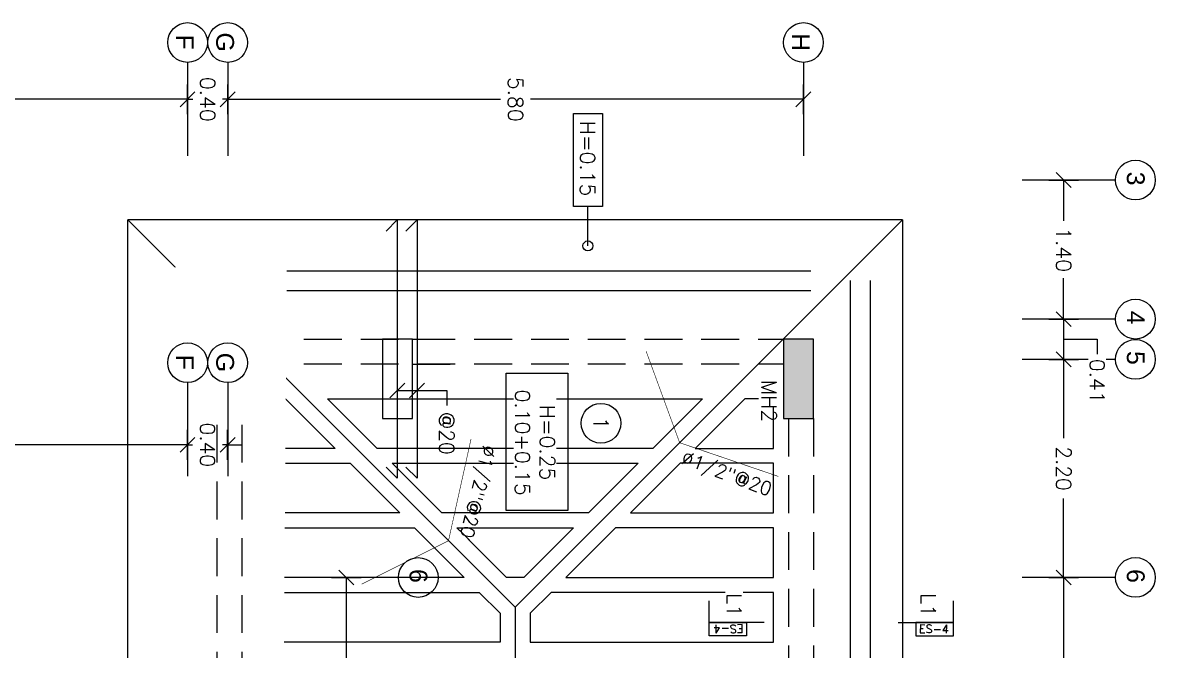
# Model space of a CAD drawing. Header units: metres. Extents: x -44 to 358, y -246 to 48.
# Drawn here: x 160.66 to 172.06, y -188.57 to -182.25 of the extents above; entities that cross this region are included whole.
import ezdxf
from ezdxf.enums import TextEntityAlignment as Align

# ---------------------------------------------------------------- set-up
doc = ezdxf.new("R2010")
doc.units = ezdxf.units.M
doc.header["$LTSCALE"] = 0.3
doc.header["$PDMODE"] = 3
doc.linetypes.add('Grid Line 1_2_', pattern=[22.225, 12.7, -3.175, 3.175, -3.175])
doc.linetypes.add('HIDDEN', pattern=[9.525, 6.35, -3.175])
for name, color, linetype, lineweight in [('0-S-GRID', 1, 'Continuous', 9), ('0-S-GRID-IDEN', 1, 'Continuous', 9), ('BOVEDILLA', 8, 'Continuous', 5), ('Columnas', 7, 'Continuous', 18), ('VIGAS', 1, 'HIDDEN', 15)]:
    doc.layers.add(name, color=color, linetype=linetype, lineweight=lineweight)
for name, color, linetype in [('ACERO', 5, 'Continuous'), ('BP', 3, 'Continuous'), ('DIMCOL', 4, 'Continuous'), ('DIMTEXTO', 4, 'Continuous'), ('HATCH', 8, 'Continuous'), ('REBAR', 5, 'Continuous'), ('TEXTOS', 4, 'Continuous')]:
    doc.layers.add(name, color=color, linetype=linetype)
doc.styles.add('Arial_2', font='arial.ttf', dxfattribs={"height": 0.2})
doc.styles.add('SMPLEX', font='simplex.shx')
doc.dimstyles.new('DIM-50', dxfattribs={"dimscale": 0.5, "dimtxt": 0.2, "dimasz": 0.2, "dimexe": 0.2, "dimexo": 0.2, "dimgap": 0.1, "dimtad": 0, "dimtih": 1, "dimtoh": 1, "dimzin": 0, "dimdsep": 46, "dimtxsty": 'SMPLEX', "dimblk1": 'OBLIQUE', "dimblk2": 'OBLIQUE', "dimsah": 1, "dimcen": 0.2, "dimclrd": 4, "dimclre": 4, "dimclrt": 4, "dimadec": 0, "dimazin": 0, "dimtfac": 1, "dimtmove": 0, "dimatfit": 3, "dimldrblk": 'OPEN30', "dimfxl": 0.3, "dimfxlon": 1, "dimtfill": 1, "dimtolj": 1, "dimtzin": 0, "dimarcsym": 0})
doc.dimstyles.new('DIM-75', dxfattribs={"dimscale": 0.75, "dimtxt": 0.2, "dimasz": 0.2, "dimexe": 0.2, "dimexo": 0.2, "dimgap": 0.1, "dimtad": 0, "dimtih": 1, "dimtoh": 1, "dimzin": 0, "dimdsep": 46, "dimtxsty": 'SMPLEX', "dimblk1": 'OBLIQUE', "dimblk2": 'OBLIQUE', "dimsah": 1, "dimcen": 0.2, "dimclrd": 4, "dimclre": 4, "dimclrt": 4, "dimadec": 0, "dimazin": 0, "dimtfac": 1, "dimtmove": 0, "dimatfit": 3, "dimldrblk": 'OBLIQUE', "dimfxl": 0.2, "dimfxlon": 1, "dimtfill": 1, "dimtolj": 1, "dimtzin": 0, "dimarcsym": 0})

# ---------------------------------------------------------------- blocks, each defined once
blk = doc.blocks.new('_OBLIQUE')
at = {"color": 0, "linetype": 'ByBlock'}
blk.add_line((-0.5, -0.5), (0.5, 0.5), dxfattribs=at)
blk = doc.blocks.new('*D1819')
at = {"layer": 'DEFPOINTS', "color": 0, "ltscale": 0.05, "transparency": 16777216}
for p in [(115.168, -17.509), (113.768, -17.925), (115.168, -17.925)]:
    blk.add_point(p, dxfattribs=at)
at = {"layer": 'DIMTEXTO', "color": 4, "lineweight": -2, "ltscale": 0.05, "transparency": 16777216}
for p, q in [((113.768, -17.659), (113.768, -17.359)), ((115.168, -17.659), (115.168, -17.359)), ((113.768, -17.509), (114.179, -17.509)), ((115.168, -17.509), (114.757, -17.509))]:
    blk.add_line(p, q, dxfattribs=at)
at = {"layer": 'DIMTEXTO', "color": 4, "lineweight": -2, "ltscale": 0.05, "transparency": 16777216, "xscale": 0.15, "yscale": 0.15, "zscale": 0.15, "rotation": 180}
blk.add_blockref('_OBLIQUE', (113.768, -17.509), dxfattribs=at)
at = {"layer": 'DIMTEXTO', "color": 4, "lineweight": -2, "ltscale": 0.05, "transparency": 16777216, "xscale": 0.15, "yscale": 0.15, "zscale": 0.15}
blk.add_blockref('_OBLIQUE', (115.168, -17.509), dxfattribs=at)
at = {"layer": 'DIMTEXTO', "color": 4, "ltscale": 0.05, "transparency": 16777216, "insert": (114.468, -17.509), "char_height": 0.15, "attachment_point": 5, "style": 'SMPLEX', "bg_fill": 3, "box_fill_scale": 1.1, "bg_fill_color": 256, "bg_fill_true_color": 13158600, "bg_fill_transparency": 0}
blk.add_mtext('\\A1;1.40', dxfattribs=at)
blk = doc.blocks.new('*D1820')
at = {"layer": 'DEFPOINTS', "color": 0, "ltscale": 0.05, "transparency": 16777216}
for p in [(115.573, -17.509), (115.168, -17.925), (115.573, -17.925)]:
    blk.add_point(p, dxfattribs=at)
at = {"layer": 'DIMTEXTO', "color": 4, "lineweight": -2, "ltscale": 0.05, "transparency": 16777216}
for p, q in [((115.37, -17.509), (115.37, -17.171)), ((115.37, -17.171), (115.52, -17.171)), ((115.168, -17.659), (115.168, -17.359)), ((115.573, -17.659), (115.573, -17.359)), ((115.168, -17.509), (115.573, -17.509))]:
    blk.add_line(p, q, dxfattribs=at)
at = {"layer": 'DIMTEXTO', "color": 4, "lineweight": -2, "ltscale": 0.05, "transparency": 16777216, "xscale": 0.15, "yscale": 0.15, "zscale": 0.15, "rotation": 180}
blk.add_blockref('_OBLIQUE', (115.168, -17.509), dxfattribs=at)
at = {"layer": 'DIMTEXTO', "color": 4, "lineweight": -2, "ltscale": 0.05, "transparency": 16777216, "xscale": 0.15, "yscale": 0.15, "zscale": 0.15}
blk.add_blockref('_OBLIQUE', (115.573, -17.509), dxfattribs=at)
at = {"layer": 'DIMTEXTO', "color": 4, "ltscale": 0.05, "transparency": 16777216, "insert": (115.792, -17.171), "char_height": 0.15, "attachment_point": 5, "style": 'SMPLEX', "bg_fill": 3, "box_fill_scale": 1.1, "bg_fill_color": 256, "bg_fill_true_color": 13158600, "bg_fill_transparency": 0}
blk.add_mtext('\\A1;0.41', dxfattribs=at)
blk = doc.blocks.new('*D1821')
at = {"layer": 'DEFPOINTS', "color": 0, "ltscale": 0.05, "transparency": 16777216}
for p in [(117.768, -17.509), (115.573, -17.925), (117.768, -17.925)]:
    blk.add_point(p, dxfattribs=at)
at = {"layer": 'DIMTEXTO', "color": 4, "lineweight": -2, "ltscale": 0.05, "transparency": 16777216}
for p, q in [((115.573, -17.659), (115.573, -17.359)), ((117.768, -17.659), (117.768, -17.359)), ((115.573, -17.509), (116.367, -17.509)), ((117.768, -17.509), (116.974, -17.509))]:
    blk.add_line(p, q, dxfattribs=at)
at = {"layer": 'DIMTEXTO', "color": 4, "lineweight": -2, "ltscale": 0.05, "transparency": 16777216, "xscale": 0.15, "yscale": 0.15, "zscale": 0.15, "rotation": 180}
blk.add_blockref('_OBLIQUE', (115.573, -17.509), dxfattribs=at)
at = {"layer": 'DIMTEXTO', "color": 4, "lineweight": -2, "ltscale": 0.05, "transparency": 16777216, "xscale": 0.15, "yscale": 0.15, "zscale": 0.15}
blk.add_blockref('_OBLIQUE', (117.768, -17.509), dxfattribs=at)
at = {"layer": 'DIMTEXTO', "color": 4, "ltscale": 0.05, "transparency": 16777216, "insert": (116.671, -17.509), "char_height": 0.15, "attachment_point": 5, "style": 'SMPLEX', "bg_fill": 3, "box_fill_scale": 1.1, "bg_fill_color": 256, "bg_fill_true_color": 13158600, "bg_fill_transparency": 0}
blk.add_mtext('\\A1;2.20', dxfattribs=at)
blk = doc.blocks.new('*D1822')
at = {"layer": 'DEFPOINTS', "color": 0, "ltscale": 0.05, "transparency": 16777216}
for p in [(121.919, -17.509), (117.768, -17.925), (121.919, -17.925)]:
    blk.add_point(p, dxfattribs=at)
at = {"layer": 'DIMTEXTO', "color": 4, "lineweight": -2, "ltscale": 0.05, "transparency": 16777216}
for p, q in [((117.768, -17.659), (117.768, -17.359)), ((121.919, -17.659), (121.919, -17.359)), ((117.768, -17.509), (119.554, -17.509)), ((121.919, -17.509), (120.133, -17.509))]:
    blk.add_line(p, q, dxfattribs=at)
at = {"layer": 'DIMTEXTO', "color": 4, "lineweight": -2, "ltscale": 0.05, "transparency": 16777216, "xscale": 0.15, "yscale": 0.15, "zscale": 0.15, "rotation": 180}
blk.add_blockref('_OBLIQUE', (117.768, -17.509), dxfattribs=at)
at = {"layer": 'DIMTEXTO', "color": 4, "lineweight": -2, "ltscale": 0.05, "transparency": 16777216, "xscale": 0.15, "yscale": 0.15, "zscale": 0.15}
blk.add_blockref('_OBLIQUE', (121.919, -17.509), dxfattribs=at)
at = {"layer": 'DIMTEXTO', "color": 4, "ltscale": 0.05, "transparency": 16777216, "insert": (119.843, -17.509), "char_height": 0.15, "attachment_point": 5, "style": 'SMPLEX', "bg_fill": 3, "box_fill_scale": 1.1, "bg_fill_color": 256, "bg_fill_true_color": 13158600, "bg_fill_transparency": 0}
blk.add_mtext('\\A1;4.15', dxfattribs=at)
blk = doc.blocks.new('*D1832')
at = {"layer": 'DEFPOINTS', "color": 0, "ltscale": 0.2, "transparency": 16777216}
for p in [(112.955, -26.328), (113.268, -26.328), (113.268, -31.922)]:
    blk.add_point(p, dxfattribs=at)
at = {"layer": 'DIMTEXTO', "color": 4, "lineweight": -2, "ltscale": 0.2, "transparency": 16777216}
for p, q in [((113.105, -26.328), (112.805, -26.328)), ((112.955, -26.328), (112.955, -28.975)), ((112.955, -31.922), (112.955, -29.275)), ((113.105, -31.922), (112.805, -31.922))]:
    blk.add_line(p, q, dxfattribs=at)
at = {"layer": 'DIMTEXTO', "color": 4, "lineweight": -2, "ltscale": 0.2, "transparency": 16777216, "xscale": 0.15, "yscale": 0.15, "zscale": 0.15}
for p, rotation in [((112.955, -26.328), 90), ((112.955, -31.922), 270)]:
    blk.add_blockref('_OBLIQUE', p, dxfattribs=dict(at, rotation=rotation))
at = {"layer": 'DIMTEXTO', "color": 4, "ltscale": 0.2, "transparency": 16777216, "insert": (112.955, -29.125), "char_height": 0.15, "attachment_point": 5, "style": 'SMPLEX', "bg_fill": 3, "box_fill_scale": 1.1, "bg_fill_color": 256, "bg_fill_true_color": 13158600, "bg_fill_transparency": 0}
blk.add_mtext('\\A1;5.59', dxfattribs=at)
blk = doc.blocks.new('*D1833')
at = {"layer": 'DEFPOINTS', "color": 0, "ltscale": 0.2, "transparency": 16777216}
for p in [(112.955, -25.924), (113.268, -25.924), (113.268, -26.328)]:
    blk.add_point(p, dxfattribs=at)
at = {"layer": 'DIMTEXTO', "color": 4, "lineweight": -2, "ltscale": 0.2, "transparency": 16777216}
for p, q in [((112.955, -25.924), (112.955, -25.774)), ((113.105, -25.924), (112.805, -25.924)), ((112.955, -25.924), (112.955, -25.976)), ((113.105, -26.328), (112.805, -26.328)), ((112.955, -26.328), (112.955, -26.276)), ((112.955, -26.328), (112.955, -26.478))]:
    blk.add_line(p, q, dxfattribs=at)
at = {"layer": 'DIMTEXTO', "color": 4, "lineweight": -2, "ltscale": 0.2, "transparency": 16777216, "xscale": 0.15, "yscale": 0.15, "zscale": 0.15}
for p, rotation in [((112.955, -25.924), 270), ((112.955, -26.328), 90)]:
    blk.add_blockref('_OBLIQUE', p, dxfattribs=dict(at, rotation=rotation))
at = {"layer": 'DIMTEXTO', "color": 4, "ltscale": 0.2, "transparency": 16777216, "insert": (112.955, -26.126), "char_height": 0.15, "attachment_point": 5, "style": 'SMPLEX', "bg_fill": 3, "box_fill_scale": 1.1, "bg_fill_color": 256, "bg_fill_true_color": 13158600, "bg_fill_transparency": 0}
blk.add_mtext('\\A1;0.40', dxfattribs=at)
blk = doc.blocks.new('*D1834')
at = {"layer": 'DEFPOINTS', "color": 0, "ltscale": 0.2, "transparency": 16777216}
for p in [(112.955, -20.128), (113.268, -20.128), (113.268, -25.924)]:
    blk.add_point(p, dxfattribs=at)
at = {"layer": 'DIMTEXTO', "color": 4, "lineweight": -2, "ltscale": 0.2, "transparency": 16777216}
for p, q in [((113.105, -20.128), (112.805, -20.128)), ((112.955, -20.128), (112.955, -22.876)), ((112.955, -25.924), (112.955, -23.176)), ((113.105, -25.924), (112.805, -25.924))]:
    blk.add_line(p, q, dxfattribs=at)
at = {"layer": 'DIMTEXTO', "color": 4, "lineweight": -2, "ltscale": 0.2, "transparency": 16777216, "xscale": 0.15, "yscale": 0.15, "zscale": 0.15}
for p, rotation in [((112.955, -20.128), 90), ((112.955, -25.924), 270)]:
    blk.add_blockref('_OBLIQUE', p, dxfattribs=dict(at, rotation=rotation))
at = {"layer": 'DIMTEXTO', "color": 4, "ltscale": 0.2, "transparency": 16777216, "insert": (112.955, -23.026), "char_height": 0.15, "attachment_point": 5, "style": 'SMPLEX', "bg_fill": 3, "box_fill_scale": 1.1, "bg_fill_color": 256, "bg_fill_true_color": 13158600, "bg_fill_transparency": 0}
blk.add_mtext('\\A1;5.80', dxfattribs=at)
blk = doc.blocks.new('*D1835')
at = {"layer": 'DEFPOINTS', "color": 0, "transparency": 16777216}
for p in [(115.213, -24.017), (115.886, -24.017), (115.213, -24.217)]:
    blk.add_point(p, dxfattribs=at)
at = {"layer": 'DIMTEXTO', "color": 4, "lineweight": -2, "transparency": 16777216}
for p, q in [((115.886, -24.017), (115.886, -23.719)), ((115.886, -23.719), (116.036, -23.719)), ((115.736, -24.017), (116.036, -24.017)), ((115.886, -24.217), (115.886, -24.017)), ((115.736, -24.217), (116.036, -24.217))]:
    blk.add_line(p, q, dxfattribs=at)
at = {"layer": 'DIMTEXTO', "color": 4, "lineweight": -2, "transparency": 16777216, "xscale": 0.15, "yscale": 0.15, "zscale": 0.15}
for p, rotation in [((115.886, -24.017), 90), ((115.886, -24.217), 270)]:
    blk.add_blockref('_OBLIQUE', p, dxfattribs=dict(at, rotation=rotation))
at = {"layer": 'DIMTEXTO', "color": 4, "transparency": 16777216, "insert": (116.318, -23.719), "char_height": 0.15, "attachment_point": 5, "style": 'SMPLEX', "bg_fill": 3, "box_fill_scale": 1.1, "bg_fill_color": 256, "bg_fill_true_color": 13158600, "bg_fill_transparency": 0}
blk.add_mtext('\\A1;@20', dxfattribs=at)
blk = doc.blocks.new('A$C29cb555f')
at = {"layer": 'HATCH'}
h = blk.add_hatch(color=256, dxfattribs=at)
h.dxf.hatch_style = 1
h.paths.add_polyline_path([(8.101, 20.208), (8.101, 19.908), (8.901, 19.908), (8.901, 20.208)])
h = blk.add_hatch(color=256, dxfattribs=at)
h.dxf.hatch_style = 1
h.paths.add_polyline_path([(8.101, 14.508), (8.101, 14.208), (8.901, 14.208), (8.901, 14.508)])
at = {"layer": 'Columnas'}
for points in [[(8.101, 20.208), (8.101, 19.908), (8.901, 19.908), (8.901, 20.208)], [(8.101, 14.508), (8.101, 14.208), (8.901, 14.208), (8.901, 14.508)]]:
    blk.add_lwpolyline(points, close=True, dxfattribs=at)
at = {"layer": 'DIMTEXTO', "ltscale": 0.2, "insert": (8.506, 14.763), "char_height": 0.15, "attachment_point": 1, "style": 'SMPLEX', "bg_fill": 3, "box_fill_scale": 1.2, "bg_fill_color": 256, "bg_fill_transparency": 0}
blk.add_mtext_dynamic_manual_height_columns('MH2', width=0.23091, gutter_width=0.25, heights=[0], dxfattribs=at)
at = {"layer": 'DIMTEXTO', "ltscale": 0.2, "insert": (8.512, 19.836), "char_height": 0.15, "attachment_point": 1, "style": 'SMPLEX', "bg_fill": 3, "box_fill_scale": 1.2, "bg_fill_color": 256, "bg_fill_transparency": 0}
blk.add_mtext_dynamic_manual_height_columns('MH2', width=0.23091, gutter_width=0.25, heights=[0], dxfattribs=at)
blk = doc.blocks.new('*D1948')
at = {"layer": 'DEFPOINTS', "color": 0, "ltscale": 0.05, "transparency": 16777216}
for p in [(79.567, -24.729), (75.416, -25.146), (79.567, -25.146)]:
    blk.add_point(p, dxfattribs=at)
at = {"layer": 'DIMTEXTO', "color": 4, "lineweight": -2, "ltscale": 0.05, "transparency": 16777216}
for p, q in [((75.416, -24.879), (75.416, -24.579)), ((79.567, -24.879), (79.567, -24.579)), ((75.416, -24.729), (77.202, -24.729)), ((79.567, -24.729), (77.781, -24.729))]:
    blk.add_line(p, q, dxfattribs=at)
at = {"layer": 'DIMTEXTO', "color": 4, "lineweight": -2, "ltscale": 0.05, "transparency": 16777216, "xscale": 0.15, "yscale": 0.15, "zscale": 0.15, "rotation": 180}
blk.add_blockref('_OBLIQUE', (75.416, -24.729), dxfattribs=at)
at = {"layer": 'DIMTEXTO', "color": 4, "lineweight": -2, "ltscale": 0.05, "transparency": 16777216, "xscale": 0.15, "yscale": 0.15, "zscale": 0.15}
blk.add_blockref('_OBLIQUE', (79.567, -24.729), dxfattribs=at)
at = {"layer": 'DIMTEXTO', "color": 4, "ltscale": 0.05, "transparency": 16777216, "insert": (77.491, -24.729), "char_height": 0.15, "attachment_point": 5, "style": 'SMPLEX', "bg_fill": 3, "box_fill_scale": 1.1, "bg_fill_color": 256, "bg_fill_true_color": 13158600, "bg_fill_transparency": 0}
blk.add_mtext('\\A1;4.15', dxfattribs=at)
blk = doc.blocks.new('*D1953')
at = {"layer": 'DEFPOINTS', "color": 0, "ltscale": 0.2, "transparency": 16777216}
for p in [(74.081, -25.924), (74.395, -25.924), (74.395, -26.328)]:
    blk.add_point(p, dxfattribs=at)
at = {"layer": 'DIMTEXTO', "color": 4, "lineweight": -2, "ltscale": 0.2, "transparency": 16777216}
for p, q in [((74.081, -25.924), (74.081, -25.774)), ((74.231, -25.924), (73.931, -25.924)), ((74.081, -25.924), (74.081, -25.976)), ((74.231, -26.328), (73.931, -26.328)), ((74.081, -26.328), (74.081, -26.276)), ((74.081, -26.328), (74.081, -26.478))]:
    blk.add_line(p, q, dxfattribs=at)
at = {"layer": 'DIMTEXTO', "color": 4, "lineweight": -2, "ltscale": 0.2, "transparency": 16777216, "xscale": 0.15, "yscale": 0.15, "zscale": 0.15}
for p, rotation in [((74.081, -25.924), 270), ((74.081, -26.328), 90)]:
    blk.add_blockref('_OBLIQUE', p, dxfattribs=dict(at, rotation=rotation))
at = {"layer": 'DIMTEXTO', "color": 4, "ltscale": 0.2, "transparency": 16777216, "insert": (74.081, -26.126), "char_height": 0.15, "attachment_point": 5, "style": 'SMPLEX', "bg_fill": 3, "box_fill_scale": 1.1, "bg_fill_color": 256, "bg_fill_true_color": 13158600, "bg_fill_transparency": 0}
blk.add_mtext('\\A1;0.40', dxfattribs=at)
blk = doc.blocks.new('*D1952')
at = {"layer": 'DEFPOINTS', "color": 0, "ltscale": 0.2, "transparency": 16777216}
for p in [(74.081, -26.328), (74.395, -26.328), (74.395, -31.922)]:
    blk.add_point(p, dxfattribs=at)
at = {"layer": 'DIMTEXTO', "color": 4, "lineweight": -2, "ltscale": 0.2, "transparency": 16777216}
for p, q in [((74.231, -26.328), (73.931, -26.328)), ((74.081, -26.328), (74.081, -28.975)), ((74.081, -31.922), (74.081, -29.275)), ((74.231, -31.922), (73.931, -31.922))]:
    blk.add_line(p, q, dxfattribs=at)
at = {"layer": 'DIMTEXTO', "color": 4, "lineweight": -2, "ltscale": 0.2, "transparency": 16777216, "xscale": 0.15, "yscale": 0.15, "zscale": 0.15}
for p, rotation in [((74.081, -26.328), 90), ((74.081, -31.922), 270)]:
    blk.add_blockref('_OBLIQUE', p, dxfattribs=dict(at, rotation=rotation))
at = {"layer": 'DIMTEXTO', "color": 4, "ltscale": 0.2, "transparency": 16777216, "insert": (74.081, -29.125), "char_height": 0.15, "attachment_point": 5, "style": 'SMPLEX', "bg_fill": 3, "box_fill_scale": 1.1, "bg_fill_color": 256, "bg_fill_true_color": 13158600, "bg_fill_transparency": 0}
blk.add_mtext('\\A1;5.59', dxfattribs=at)
blk = doc.blocks.new('A$Cefc2a90e')
at = {"layer": '0-S-GRID', "linetype": 'Grid Line 1_2_'}
for p, q in [((1.584, 24.643), (1.584, 23.703)), ((1.584, 24.643), (1.584, 23.703)), ((2.984, 24.643), (2.984, 23.703)), ((2.984, 24.643), (2.984, 23.703)), ((3.389, 24.643), (3.389, 23.703)), ((3.389, 24.643), (3.389, 23.703)), ((5.584, 24.643), (5.584, 23.703)), ((5.584, 24.643), (5.584, 23.703)), ((0.4, 21.501), (1.34, 21.501)), ((0.4, 21.501), (1.34, 21.501)), ((0.4, 15.705), (1.34, 15.705)), ((0.4, 15.705), (1.34, 15.705)), ((0.4, 15.301), (1.34, 15.301)), ((0.4, 15.301), (1.34, 15.301))]:
    blk.add_line(p, q, dxfattribs=at)
at = {"layer": '0-S-GRID-IDEN'}
for centre in [(1.584, 24.843), (2.984, 24.843), (3.389, 24.843), (5.584, 24.843), (0.2, 21.501), (0.2, 15.705), (0.2, 15.301)]:
    blk.add_circle(centre, 0.2, dxfattribs=at)
at = {"layer": 'ACERO'}
for p, q in [((29.315, 22.175), (2.596, 22.175)), ((29.315, 21.975), (2.596, 21.975))]:
    blk.add_line(p, q, dxfattribs=at)
at = {"layer": 'ACERO', "ltscale": 0.2}
for p, q in [((2.497, 15.754), (2.497, 21.575)), ((2.697, 15.754), (2.697, 21.575))]:
    blk.add_line(p, q, dxfattribs=at)
at = {"layer": 'ACERO'}
for points in [[(2.097, 17.499), (1.984, 17.612), (4.586, 17.612), (4.474, 17.499)], [(2.097, 17.299), (1.984, 17.412), (4.586, 17.412), (4.474, 17.299)]]:
    blk.add_lwpolyline(points, dxfattribs=at)
at = {"layer": 'BP', "ltscale": 0.2}
for p, q in [((1.984, 22.499), (1.984, 14.699)), ((1.984, 22.499), (30.034, 22.499)), ((1.984, 22.499), (5.884, 18.599)), ((1.984, 14.699), (5.884, 18.599)), ((5.884, 18.599), (20.684, 18.599)), ((16.731, 14.699), (1.984, 14.699))]:
    blk.add_line(p, q, dxfattribs=at)
at = {"layer": 'TEXTOS', "color": 6, "linetype": 'Continuous', "ltscale": 0.01}
blk.add_line((6.173, 23.01), (5.82, 23.01), dxfattribs=at)
at = {"layer": 'TEXTOS', "color": 5, "linetype": 'Continuous', "ltscale": 0.01}
blk.add_line((6.037, 22.456), (6.037, 23.01), dxfattribs=at)
at = {"layer": 'TEXTOS', "color": 8, "linetype": 'Continuous', "ltscale": 0.01}
blk.add_lwpolyline([(6.173, 23.01), (6.037, 23.01), (6.037, 22.634), (6.173, 22.634)], close=True, dxfattribs=at)
at = {"layer": 'VIGAS', "ltscale": 0.2}
for p, q in [((3.984, 21.601), (9.347, 21.601)), ((3.984, 21.351), (9.347, 21.351)), ((3.184, 15.901), (3.184, 21.301)), ((3.434, 15.901), (3.434, 21.301)), ((7.285, 15.851), (3.984, 15.851)), ((7.285, 15.601), (3.984, 15.601))]:
    blk.add_line(p, q, dxfattribs=at)
at = {"layer": 'DIMTEXTO', "char_height": 0.179, "width": 0.16835, "style": 'Arial_2'}
for s, insert, attachment_point in [('3', (1.639, 24.936), 3), ('4', (3.038, 24.936), 3), ('5', (3.444, 24.936), 3), ('6', (5.639, 24.936), 3), ('H', (0.196, 21.474), 5), ('G', (0.196, 15.678), 5), ('F', (0.196, 15.274), 5)]:
    blk.add_mtext(s, dxfattribs=dict(at, insert=insert, attachment_point=attachment_point))
at = {"layer": 'TEXTOS', "color": 4, "ltscale": 0.5, "insert": (6.102, 22.814), "char_height": 0.0825, "attachment_point": 5, "rotation": 89.2226, "style": 'SMPLEX'}
blk.add_mtext('ES-4', dxfattribs=at)
at = {"layer": 'DIMTEXTO', "ltscale": 0.2}
blk.add_leader([(2.247, 19.331), (1.85, 19.331)], dimstyle='DIM-50', override={"dimldrblk": 'DotBlank'}, dxfattribs=at)
at = {"layer": 'DIMTEXTO', "color": 4, "lineweight": -3, "insert": (5.861, 22.758), "char_height": 0.15, "attachment_point": 5, "style": 'SMPLEX', "bg_fill": 3, "box_fill_scale": 1.1, "bg_fill_color": 256, "bg_fill_true_color": 13158600, "bg_fill_transparency": 0}
blk.add_mtext('L1', dxfattribs=at)
at = {"layer": 'DIMTEXTO', "color": 1, "ltscale": 0.05}
dim = blk.add_linear_dim(base=(2.984, 24.12), p1=(1.584, 23.703), p2=(2.984, 23.703), dimstyle='DIM-75', override={"dimtmove": 1}, dxfattribs=at)
dim.commit()
dim.dimension.update_dxf_attribs({"geometry": '*D1819', "text_midpoint": (2.284, 24.12), "insert": (-112.184, 41.629)})
at = {"layer": 'DIMTEXTO'}
dim = blk.add_linear_dim(base=(3.702, 17.612), p1=(3.03, 17.412), p2=(3.03, 17.612), angle=270, text='@20', dimstyle='DIM-75', dxfattribs=at)
dim.commit()
dim.dimension.update_dxf_attribs({"geometry": '*D1835', "text_midpoint": (4.134, 17.91), "dimtype": 128, "insert": (-112.184, 41.629)})
at = {"layer": 'DIMTEXTO', "ltscale": 0.2}
dim = blk.add_linear_dim(base=(0.7709, 15.3009), p1=(1.0842, 9.7063), p2=(1.0842, 15.3009), angle=90, dimstyle='DIM-75', override={"dimtmove": 1}, dxfattribs=at)
dim.commit()
dim.dimension.update_dxf_attribs({"geometry": '*D1832', "text_midpoint": (0.7709, 12.5036), "insert": (-112.1837, 41.6286)})
blk.add_blockref('A$C29cb555f', (-4.916, 1.393), dxfattribs=at)
at = {"layer": 'DIMTEXTO', "color": 1, "ltscale": 0.05}
dim = blk.add_linear_dim(base=(3.3893, 24.1197), p1=(2.984, 23.7034), p2=(3.3893, 23.7034), dimstyle='DIM-75', override={"dimtmove": 1}, dxfattribs=at)
dim.commit()
dim.dimension.update_dxf_attribs({"geometry": '*D1820', "text_midpoint": (3.4117, 24.4572), "insert": (-112.1837, 41.6286)})
at = {"layer": 'DIMTEXTO', "ltscale": 0.2}
dim = blk.add_linear_dim(base=(0.771, 15.705), p1=(1.084, 15.301), p2=(1.084, 15.705), angle=90, dimstyle='DIM-75', override={"dimtmove": 1}, dxfattribs=at)
dim.commit()
dim.dimension.update_dxf_attribs({"geometry": '*D1833', "text_midpoint": (0.771, 15.503), "insert": (-112.184, 41.629)})
at = {"layer": '0-S-GRID-IDEN'}
blk.add_circle((4.032, 19.463), 0.2, dxfattribs=at)
at = {"layer": 'ACERO'}
for p, q in [((16.912, 15.223), (2.596, 15.223)), ((16.912, 15.023), (2.596, 15.023))]:
    blk.add_line(p, q, dxfattribs=at)
at = {"layer": 'BOVEDILLA'}
for points in [[(5.585, 21.199), (5.085, 21.199), (5.085, 19.61), (5.585, 19.11)], [(6.235, 21.199), (5.735, 21.199), (5.735, 18.96), (5.944, 18.751), (6.235, 18.751)], [(6.235, 15.999), (5.735, 15.999), (5.735, 18.237), (5.944, 18.447), (6.235, 18.447)], [(4.935, 15.999), (4.435, 15.999), (4.435, 16.937), (4.935, 17.437)], [(4.285, 15.999), (3.785, 15.999), (3.785, 16.287), (4.285, 16.787)]]:
    blk.add_lwpolyline(points, close=True, dxfattribs=at)
at = {"layer": 'DIMTEXTO', "ltscale": 0.2}
blk.add_lwpolyline([(3.529, 19.129), (4.909, 19.129), (4.909, 18.509), (3.529, 18.509)], close=True, dxfattribs=at)
at = {"layer": 'REBAR', "color": 6, "const_width": 0.00576}
for points in [[(3.309, 19.918), (4.228, 20.255), (4.567, 21.248)], [(5.652, 17.053), (5.214, 17.928), (4.19, 18.155)]]:
    blk.add_lwpolyline(points, dxfattribs=at)
at = {"layer": 'TEXTOS', "color": 5, "linetype": 'Continuous', "ltscale": 0.01}
blk.add_line((6.037, 21.106), (6.037, 20.552), dxfattribs=at)
at = {"layer": 'TEXTOS', "color": 6, "linetype": 'Continuous', "ltscale": 0.01}
blk.add_line((6.173, 20.552), (5.82, 20.552), dxfattribs=at)
at = {"layer": 'TEXTOS', "color": 8, "linetype": 'Continuous', "ltscale": 0.01}
blk.add_lwpolyline([(6.173, 20.552), (6.037, 20.552), (6.037, 20.928), (6.173, 20.928)], close=True, dxfattribs=at)
at = {"layer": 'DIMTEXTO', "style": 'SMPLEX'}
blk.add_text('1', height=0.15, dxfattribs=at).set_placement((4.032, 19.463), align=Align.MIDDLE_CENTER)
at = {"layer": 'TEXTOS', "color": 4, "ltscale": 0.5, "insert": (6.102, 20.747), "char_height": 0.0825, "attachment_point": 5, "rotation": 270.7774, "style": 'SMPLEX'}
blk.add_mtext('ES-4', dxfattribs=at)
at = {"layer": 'DIMTEXTO', "color": 1, "ltscale": 0.05}
dim = blk.add_linear_dim(base=(5.584343368, 24.119650487), p1=(3.389343368, 23.703444684), p2=(5.584343368, 23.703444714), dimstyle='DIM-75', override={"dimtmove": 1}, dxfattribs=at)
dim.commit()
dim.dimension.update_dxf_attribs({"geometry": '*D1821', "text_midpoint": (4.486843368, 24.119650487), "insert": (-112.1836726, 41.628606795)})
at = {"layer": 'DIMTEXTO', "ltscale": 0.2}
dim = blk.add_linear_dim(base=(0.771, 21.501), p1=(1.084, 15.705), p2=(1.084, 21.501), angle=90, dimstyle='DIM-75', override={"dimtmove": 1}, dxfattribs=at)
dim.commit()
dim.dimension.update_dxf_attribs({"geometry": '*D1834', "text_midpoint": (0.771, 18.603), "insert": (-112.184, 41.629)})
at = {"layer": 'DIMCOL', "color": 4, "char_height": 0.135, "attachment_point": 5, "style": 'SMPLEX', "bg_fill": 3, "box_fill_scale": 1.1, "bg_fill_color": 256, "bg_fill_true_color": 13158600, "bg_fill_transparency": 0}
for insert, rotation in [((4.557, 20.721), 69.2932), ((4.715, 18.204), 345.6799)]:
    blk.add_mtext('\\A1;∅1/2"@20', dxfattribs=dict(at, insert=insert, rotation=rotation))
at = {"layer": 'DIMTEXTO', "color": 4, "lineweight": -3, "insert": (5.861, 20.804), "char_height": 0.15, "attachment_point": 5, "style": 'SMPLEX', "bg_fill": 3, "box_fill_scale": 1.1, "bg_fill_color": 256, "bg_fill_true_color": 13158600, "bg_fill_transparency": 0}
blk.add_mtext('L1', dxfattribs=at)
at = {"layer": 'DIMTEXTO', "color": 4, "insert": (1.369, 19.328), "char_height": 0.15, "attachment_point": 5, "rotation": 0, "style": 'SMPLEX', "bg_fill": 3, "box_fill_scale": 1.1, "bg_fill_color": 256, "bg_fill_true_color": 13158600, "bg_fill_transparency": 0}
blk.add_mtext('\\A1;H=0.15', dxfattribs=at)
at = {"layer": 'DIMTEXTO', "color": 1, "ltscale": 0.05}
dim = blk.add_linear_dim(base=(9.735, 24.12), p1=(5.584, 23.703), p2=(9.735, 23.703), dimstyle='DIM-75', override={"dimtmove": 1}, dxfattribs=at)
dim.commit()
dim.dimension.update_dxf_attribs({"geometry": '*D1822', "text_midpoint": (7.66, 24.12), "insert": (-112.184, 41.629)})
at = {"layer": 'BOVEDILLA'}
for points in [[(4.285, 21.199), (3.785, 21.199), (3.785, 20.91), (4.285, 20.41)], [(4.935, 21.199), (4.435, 21.199), (4.435, 20.26), (4.935, 19.76)], [(4.285, 17.211), (3.785, 16.711), (3.785, 20.486), (4.285, 19.986)], [(4.935, 17.861), (4.435, 17.361), (4.435, 19.836), (4.935, 19.336)], [(5.585, 18.511), (5.085, 18.011), (5.085, 19.186), (5.585, 18.686)], [(5.585, 15.999), (5.085, 15.999), (5.085, 17.587), (5.585, 18.087)]]:
    blk.add_lwpolyline(points, close=True, dxfattribs=at)
at = {"layer": 'DIMTEXTO', "color": 4}
blk.add_lwpolyline([(0.913, 19.477), (1.85, 19.477), (1.85, 19.185), (0.913, 19.185)], close=True, dxfattribs=at)
at = {"layer": 'DIMTEXTO', "color": 4, "insert": (4.227, 18.798), "char_height": 0.15, "attachment_point": 5, "rotation": 0, "style": 'SMPLEX', "bg_fill": 3, "box_fill_scale": 1.1, "bg_fill_color": 256, "bg_fill_true_color": 13158600, "bg_fill_transparency": 0}
blk.add_mtext('\\A1;H=0.25\\P0.10+0.15', dxfattribs=at)
blk = doc.blocks.new('A$C5eafe734')
at = {"layer": 'DIMTEXTO', "ltscale": 0.2}
blk.add_blockref('A$C29cb555f', (-7.332, 0), dxfattribs=at)
at = {"layer": '0-S-GRID', "linetype": 'Grid Line 1_2_'}
blk.add_line((3.168, 16.03), (3.168, 15.09), dxfattribs=at)
blk.add_line((3.168, 16.03), (3.168, 15.09), dxfattribs=at)
at = {"layer": '0-S-GRID-IDEN'}
blk.add_circle((3.168, 16.23), 0.2, dxfattribs=at)
at = {"layer": 'DIMTEXTO', "insert": (3.222, 16.322), "char_height": 0.179, "width": 0.16835, "attachment_point": 3, "style": 'Arial_2'}
blk.add_mtext('6', dxfattribs=at)
blk.add_wipeout([(0, 14.908), (9.377, 14.833), (9.377, 13.427), (0.056, 13.596)])
at = {"layer": '0-S-GRID', "linetype": 'Grid Line 1_2_'}
for p, q in [((1.207, 14.312), (2.147, 14.312)), ((1.207, 14.312), (2.147, 14.312)), ((1.207, 13.908), (2.147, 13.908)), ((1.207, 13.908), (2.147, 13.908))]:
    blk.add_line(p, q, dxfattribs=at)
at = {"layer": '0-S-GRID-IDEN'}
for centre in [(1.007, 14.312), (1.007, 13.908)]:
    blk.add_circle(centre, 0.2, dxfattribs=at)
at = {"layer": 'DIMTEXTO', "char_height": 0.179, "width": 0.16835, "attachment_point": 5, "style": 'Arial_2'}
for s, insert in [('G', (1.003, 14.285)), ('F', (1.003, 13.881))]:
    blk.add_mtext(s, dxfattribs=dict(at, insert=insert))
at = {"layer": 'DIMTEXTO', "color": 1, "ltscale": 0.05}
dim = blk.add_linear_dim(base=(7.319, 15.506), p1=(3.168, 15.09), p2=(7.319, 15.09), dimstyle='DIM-75', override={"dimtmove": 1}, dxfattribs=at)
dim.commit()
dim.dimension.update_dxf_attribs({"geometry": '*D1948', "text_midpoint": (5.244, 15.506), "insert": (-72.248, 40.235)})
at = {"layer": 'DIMTEXTO', "ltscale": 0.2}
dim = blk.add_linear_dim(base=(1.833, 14.312), p1=(2.147, 13.908), p2=(2.147, 14.312), angle=90, dimstyle='DIM-75', override={"dimtmove": 1}, dxfattribs=at)
dim.commit()
dim.dimension.update_dxf_attribs({"geometry": '*D1953', "text_midpoint": (1.833, 14.11), "insert": (-72.248, 40.235)})
dim = blk.add_linear_dim(base=(1.8334, 13.9077), p1=(2.1467, 8.3132), p2=(2.1467, 13.9077), angle=90, dimstyle='DIM-75', override={"dimtmove": 1}, dxfattribs=at)
dim.commit()
dim.dimension.update_dxf_attribs({"geometry": '*D1952', "text_midpoint": (1.8334, 11.1104), "insert": (-72.2478, 40.2354)})

msp = doc.modelspace()

# ---------------------------------------------------------------- block references
at = {"layer": 'DIMTEXTO', "ltscale": 0.2, "rotation": 270}
msp.add_blockref('A$Cefc2a90e', (147.0142665, -182.2511078), dxfattribs=at)

# ---------------------------------------------------------------- next in the draw order: block references
msp.add_blockref('A$C5eafe734', (148.4074297, -184.6672092), dxfattribs=at)

# ---------------------------------------------------------------- next in the draw order: linework, layer by layer
at = {"layer": 'DIMTEXTO', "color": 7, "ltscale": 0.2}
msp.add_lwpolyline([(164.5791828, -185.4354511), (164.2791828, -185.4354511), (164.2791828, -186.2354511), (164.5791828, -186.2354511)], close=True, dxfattribs=at)
at = {"layer": 'VIGAS', "ltscale": 0.2}
for p, q in [((164.5791828, -185.4375813), (165.0916008, -185.4375813)), ((164.5791828, -185.6875813), (165.0916008, -185.6875813)), ((162.6151324, -189.5360981), (162.6151324, -186.2361062)), ((162.8651324, -189.5360981), (162.8651324, -186.2361062))]:
    msp.add_line(p, q, dxfattribs=at)

doc.saveas('drawing.dxf')
